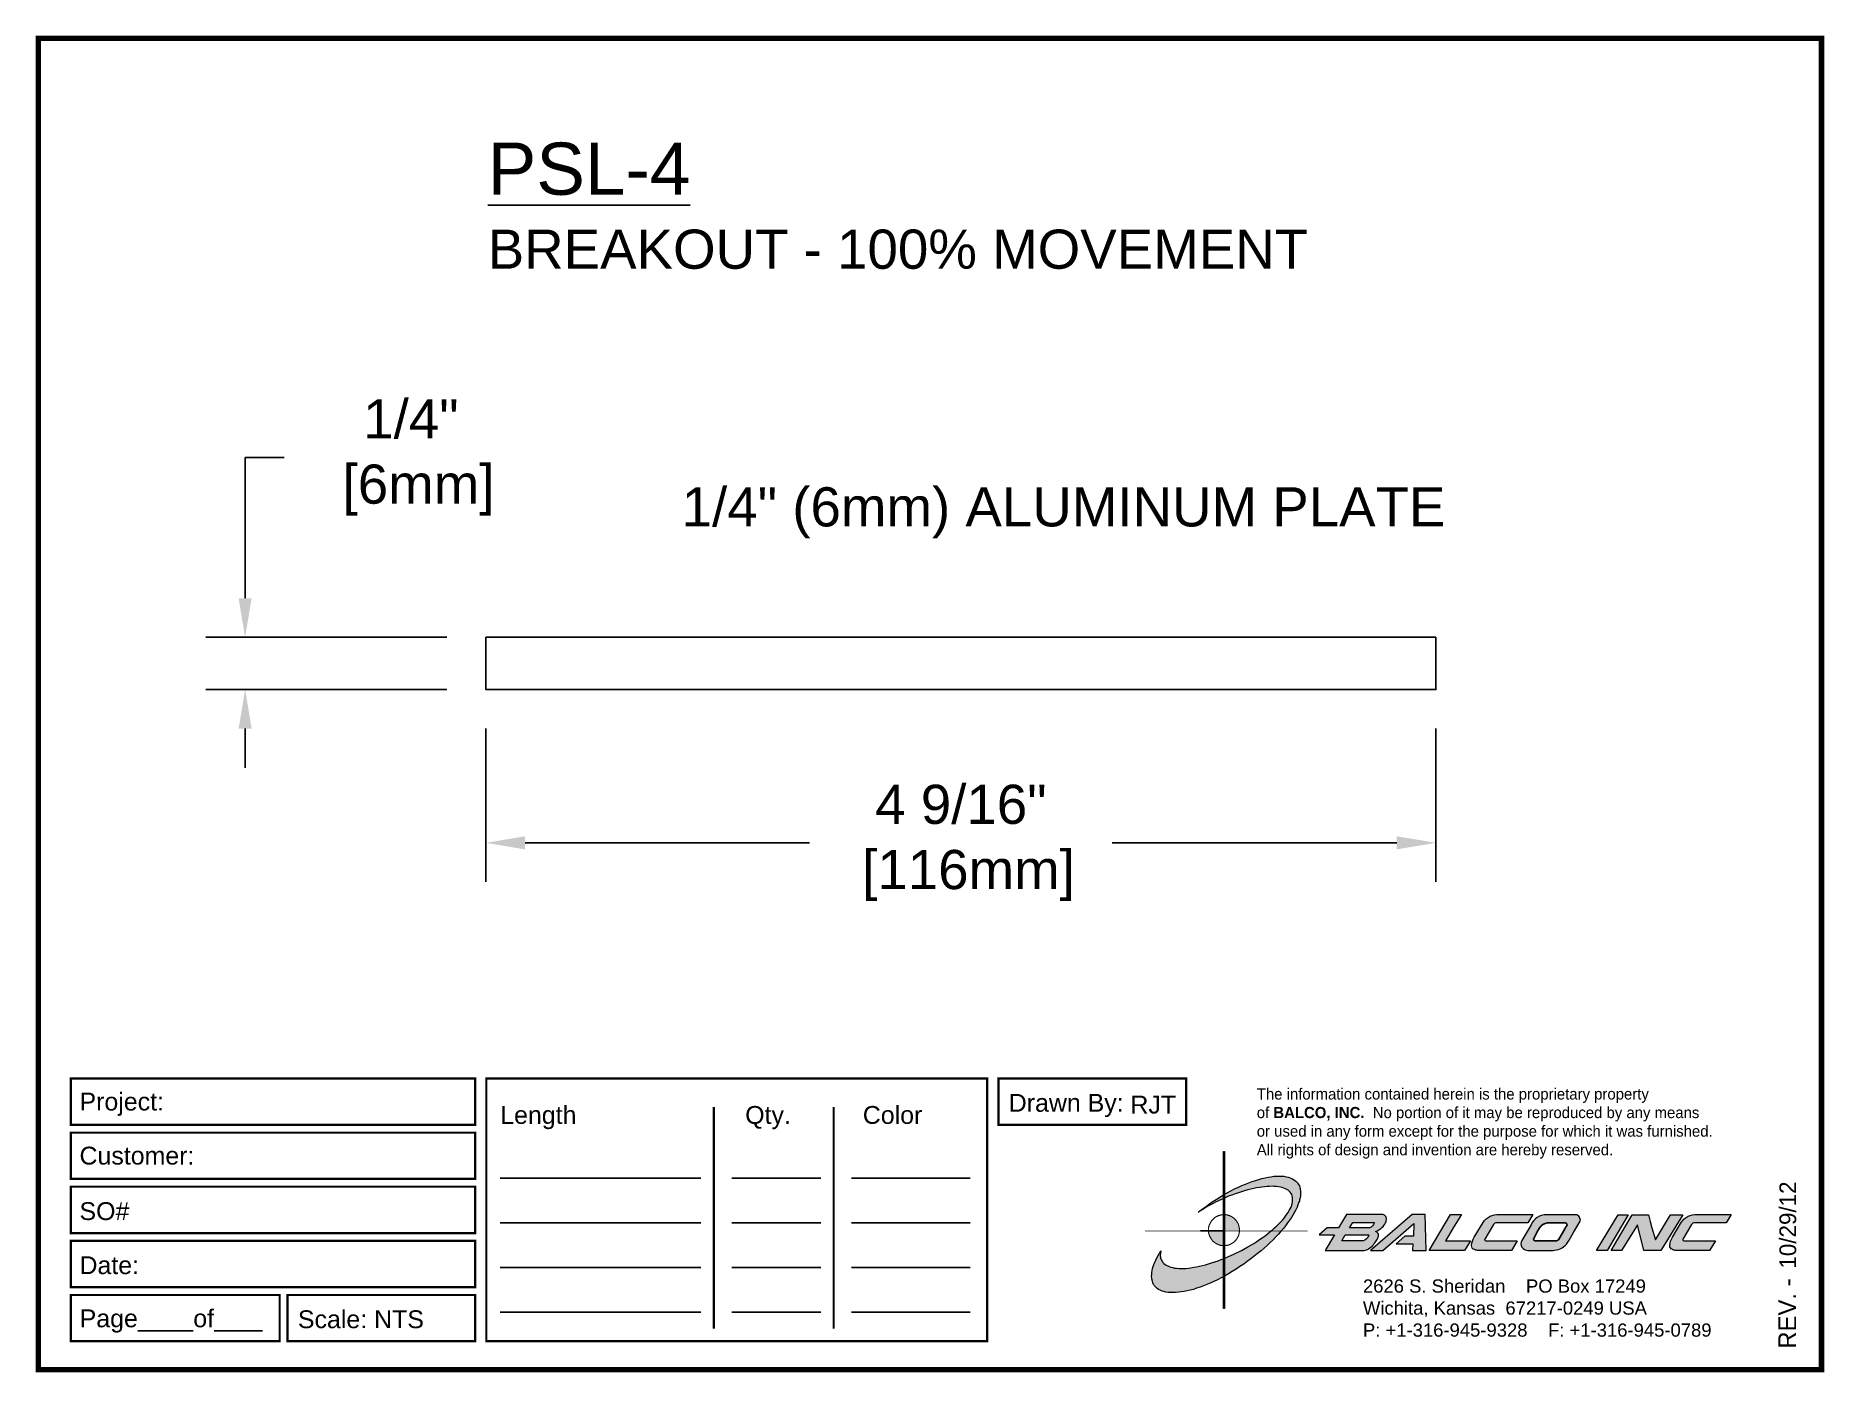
# Paper-space layout 'Breakout' of a CAD drawing. Header units: inches. Extents: x 0 to 10, y 0 to 7.5.
# The model-space entities are those that its viewports show. They can reach past a viewport. Long polylines and large blocks are cut down to what shows.
import ezdxf

# ---------------------------------------------------------------- set-up
doc = ezdxf.new("R2010")
doc.units = ezdxf.units.IN
doc.header["$MEASUREMENT"] = 0
for name, color, linetype in [('Border', 7, 'Continuous'), ('DIMENSIONS', 3, 'Continuous'), ('METALS', 7, 'Continuous'), ('TEXT', 2, 'Continuous')]:
    doc.layers.add(name, color=color, linetype=linetype)
doc.styles.add('ARIAL', font='arial.ttf')
doc.styles.add('Copyright', font='ERASDEMI.TTF')
doc.dimstyles.new('Arial', dxfattribs={"dimtxt": 0.1875, "dimasz": 0.1875, "dimexe": 0.1875, "dimexo": 0.1875, "dimgap": 0.1875, "dimtad": 0, "dimtih": 1, "dimtoh": 1, "dimdec": 4, "dimzin": 3, "dimdsep": 46, "dimlunit": 4, "dimtxsty": 'ARIAL', "dimcen": 0.125, "dimadec": 0, "dimazin": 0, "dimtfac": 1, "dimtdec": 4, "dimtofl": 0, "dimtmove": 0, "dimatfit": 3, "dimfxl": 0, "dimfrac": 2, "dimtolj": 1, "dimtzin": 0, "dimarcsym": 0})

# ---------------------------------------------------------------- blocks, each defined once
blk = doc.blocks.new('ACADlogo')
h = blk.add_hatch(color=256)
h.paths.add_polyline_path([(-3.346, 1.223), (-3.351, 1.223), (-3.351, 0.979), (-3.346, 0.982)])
h.paths.add_polyline_path([(-3.346, 0.961), (-3.351, 0.959), (-3.351, 0.868), (-3.346, 0.868)])
h.paths.add_polyline_path([(-3.346, 0.777), (-3.351, 0.777), (-3.351, 0.699), (-3.351, 0.695), (-3.35, 0.695), (-3.346, 0.695)])
h.paths.add_polyline_path([(-3.346, 0.864), (-3.346, 0.868), (-3.35, 0.868), (-3.351, 0.868), (-3.351, 0.777), (-3.346, 0.777), (-3.346, 0.778), (-3.348, 0.778)])
h.paths.add_polyline_path([(-3.346, 0.524), (-3.351, 0.521), (-3.351, 0.342), (-3.346, 0.342)])
h.paths.add_polyline_path([(-3.346, 0.695), (-3.351, 0.695), (-3.351, 0.621), (-3.346, 0.623)])
h.paths.add_polyline_path([(-3.346, 0.623), (-3.351, 0.621), (-3.351, 0.521), (-3.346, 0.524)])
h.paths.add_polyline_path([(-3.346, 0.982), (-3.351, 0.979), (-3.351, 0.959), (-3.346, 0.961)])
h = blk.add_hatch(color=175)
h.paths.add_polyline_path([(-3.518, 0.573), (-3.534, 0.571), (-3.548, 0.569), (-3.562, 0.567), (-3.576, 0.567), (-3.589, 0.566), (-3.602, 0.567), (-3.614, 0.568), (-3.625, 0.569), (-3.636, 0.572), (-3.646, 0.574), (-3.656, 0.577), (-3.664, 0.581), (-3.673, 0.585), (-3.679, 0.589), (-3.685, 0.595), (-3.688, 0.598), (-3.691, 0.6), (-3.695, 0.607), (-3.699, 0.614), (-3.703, 0.621), (-3.704, 0.626), (-3.705, 0.631), (-3.706, 0.637), (-3.706, 0.642), (-3.705, 0.648), (-3.705, 0.653), (-3.703, 0.659), (-3.702, 0.665), (-3.71, 0.652), (-3.717, 0.639), (-3.725, 0.626), (-3.731, 0.613), (-3.737, 0.601), (-3.741, 0.589), (-3.746, 0.577), (-3.749, 0.566), (-3.751, 0.555), (-3.753, 0.544), (-3.754, 0.538), (-3.754, 0.533), (-3.755, 0.523), (-3.754, 0.513), (-3.753, 0.508), (-3.752, 0.503), (-3.75, 0.494), (-3.748, 0.486), (-3.743, 0.477), (-3.74, 0.473), (-3.738, 0.469), (-3.734, 0.465), (-3.73, 0.461), (-3.723, 0.455), (-3.715, 0.449), (-3.706, 0.445), (-3.695, 0.44), (-3.685, 0.437), (-3.674, 0.434), (-3.661, 0.432), (-3.648, 0.431), (-3.634, 0.431), (-3.62, 0.431), (-3.604, 0.433), (-3.588, 0.435), (-3.572, 0.438), (-3.556, 0.441), (-3.538, 0.445), (-3.52, 0.449), (-3.503, 0.456), (-3.483, 0.461), (-3.464, 0.469), (-3.445, 0.477), (-3.426, 0.485), (-3.406, 0.494), (-3.385, 0.503), (-3.364, 0.514), (-3.351, 0.521), (-3.351, 0.621), (-3.364, 0.616), (-3.382, 0.609), (-3.4, 0.603), (-3.418, 0.598), (-3.436, 0.592), (-3.453, 0.587), (-3.47, 0.583), (-3.486, 0.579), (-3.503, 0.576)])
h.paths.add_polyline_path([(-3.215, 0.687), (-3.251, 0.667), (-3.289, 0.649), (-3.327, 0.631), (-3.345, 0.623), (-3.346, 0.623), (-3.346, 0.524), (-3.343, 0.525), (-3.323, 0.537), (-3.302, 0.549), (-3.28, 0.563), (-3.259, 0.577), (-3.238, 0.59), (-3.218, 0.605), (-3.198, 0.62), (-3.179, 0.635), (-3.16, 0.65), (-3.141, 0.665), (-3.123, 0.681), (-3.106, 0.696), (-3.089, 0.712), (-3.074, 0.727), (-3.058, 0.743), (-3.043, 0.759), (-3.03, 0.775), (-3.028, 0.777), (-3.085, 0.777), (-3.091, 0.772), (-3.105, 0.761), (-3.118, 0.75), (-3.134, 0.739), (-3.149, 0.729), (-3.165, 0.718), (-3.182, 0.707), (-3.198, 0.697)])
h.paths.add_polyline_path([(-2.921, 1.009), (-2.922, 1.015), (-2.924, 1.02), (-2.926, 1.029), (-2.931, 1.038), (-2.934, 1.043), (-2.936, 1.047), (-2.94, 1.05), (-2.943, 1.054), (-2.951, 1.06), (-2.959, 1.066), (-2.968, 1.071), (-2.978, 1.075), (-2.989, 1.079), (-3, 1.081), (-3.013, 1.083), (-3.026, 1.084), (-3.04, 1.084), (-3.054, 1.084), (-3.07, 1.083), (-3.085, 1.081), (-3.102, 1.079), (-3.118, 1.075), (-3.136, 1.07), (-3.153, 1.066), (-3.171, 1.06), (-3.191, 1.054), (-3.21, 1.047), (-3.229, 1.039), (-3.248, 1.031), (-3.268, 1.022), (-3.289, 1.012), (-3.31, 1.002), (-3.33, 0.991), (-3.346, 0.982), (-3.346, 0.961), (-3.342, 0.962), (-3.323, 0.971), (-3.305, 0.978), (-3.287, 0.984), (-3.268, 0.991), (-3.251, 0.996), (-3.234, 1.002), (-3.216, 1.007), (-3.199, 1.011), (-3.182, 1.015), (-3.167, 1.018), (-3.15, 1.021), (-3.136, 1.023), (-3.121, 1.025), (-3.107, 1.026), (-3.093, 1.026), (-3.079, 1.027), (-3.067, 1.026), (-3.054, 1.026), (-3.043, 1.025), (-3.032, 1.022), (-3.022, 1.02), (-3.013, 1.016), (-3.004, 1.013), (-2.997, 1.009), (-2.989, 1.005), (-2.983, 0.999), (-2.98, 0.996), (-2.978, 0.994), (-2.973, 0.987), (-2.969, 0.981), (-2.967, 0.973), (-2.965, 0.965), (-2.964, 0.957), (-2.964, 0.949), (-2.964, 0.944), (-2.965, 0.94), (-2.967, 0.93), (-2.969, 0.921), (-2.973, 0.911), (-2.978, 0.901), (-2.983, 0.891), (-2.989, 0.881), (-2.996, 0.871), (-3.004, 0.86), (-3.012, 0.849), (-3.021, 0.838), (-3.032, 0.827), (-3.042, 0.816), (-3.053, 0.805), (-3.065, 0.794), (-3.077, 0.783), (-3.085, 0.777), (-3.028, 0.777), (-3.016, 0.791), (-3.004, 0.806), (-2.992, 0.822), (-2.981, 0.837), (-2.971, 0.852), (-2.962, 0.866), (-2.954, 0.882), (-2.946, 0.896), (-2.939, 0.91), (-2.934, 0.924), (-2.929, 0.938), (-2.926, 0.944), (-2.925, 0.951), (-2.922, 0.963), (-2.92, 0.975), (-2.92, 0.982), (-2.919, 0.987), (-2.92, 0.999), (-2.92, 1.005)])
h.paths.add_polyline_path([(-3.372, 0.966), (-3.393, 0.953), (-3.415, 0.94), (-3.435, 0.925), (-3.455, 0.911), (-3.475, 0.897), (-3.494, 0.882), (-3.468, 0.898), (-3.439, 0.915), (-3.41, 0.93), (-3.396, 0.938), (-3.38, 0.945), (-3.351, 0.959), (-3.351, 0.979)])
h = blk.add_hatch(color=256)
h.paths.add_polyline_path([(-3.268, 0.814), (-3.27, 0.819), (-3.273, 0.824), (-3.276, 0.828), (-3.279, 0.833), (-3.282, 0.837), (-3.286, 0.841), (-3.29, 0.845), (-3.294, 0.849), (-3.298, 0.852), (-3.303, 0.855), (-3.308, 0.858), (-3.313, 0.86), (-3.318, 0.863), (-3.323, 0.864), (-3.328, 0.866), (-3.334, 0.867), (-3.339, 0.868), (-3.345, 0.868), (-3.346, 0.868), (-3.346, 0.777), (-3.335, 0.777), (-3.262, 0.777), (-3.262, 0.781), (-3.262, 0.787), (-3.263, 0.792), (-3.264, 0.798), (-3.265, 0.803), (-3.266, 0.808)])
h.paths.add_polyline_path([(-3.351, 0.777), (-3.436, 0.777), (-3.435, 0.773), (-3.435, 0.768), (-3.434, 0.762), (-3.432, 0.757), (-3.431, 0.752), (-3.428, 0.747), (-3.426, 0.742), (-3.423, 0.737), (-3.42, 0.732), (-3.417, 0.728), (-3.414, 0.723), (-3.41, 0.719), (-3.406, 0.716), (-3.401, 0.712), (-3.397, 0.709), (-3.392, 0.706), (-3.387, 0.704), (-3.382, 0.701), (-3.377, 0.699), (-3.372, 0.698), (-3.367, 0.696), (-3.361, 0.695), (-3.356, 0.695), (-3.351, 0.695)])
h.paths.add_polyline_path([(-3.346, 0.868), (-3.35, 0.868), (-3.351, 0.868), (-3.351, 0.777), (-3.346, 0.777)])
h = blk.add_hatch(color=256)
h.paths.add_polyline_path([(-2.438, 0.844, 0.412988), (-2.461, 0.869), (-2.663, 0.869), (-2.707, 0.794), (-2.771, 0.794), (-2.815, 0.755), (-2.73, 0.755), (-2.781, 0.668), (-2.563, 0.668, 0.107996), (-2.538, 0.677, 0.108939), (-2.494, 0.724, 0.080345), (-2.483, 0.745, 0.419497), (-2.499, 0.773, 0.149928), (-2.447, 0.815, 0.134283)])
h.paths.add_polyline_path([(-2.507, 0.821, -0.209012), (-2.532, 0.794), (-2.538, 0.794), (-2.646, 0.794), (-2.627, 0.825), (-2.51, 0.825, -0.56619)], flags=16)
h.paths.add_polyline_path([(-2.538, 0.75, -0.241309), (-2.569, 0.722), (-2.688, 0.722), (-2.669, 0.755), (-2.541, 0.755, -0.56619)], flags=16)
for points in [[(-2.285, 0.819), (-2.287, 0.748), (-2.335, 0.748), (-2.383, 0.705), (-2.29, 0.705), (-2.292, 0.668), (-2.215, 0.668), (-2.221, 0.869), (-2.295, 0.869), (-2.527, 0.668), (-2.458, 0.668)], [(-2.018, 0.869), (-2.079, 0.869), (-2.198, 0.668), (-2, 0.668), (-1.968, 0.722), (-2.107, 0.722), (-2.085, 0.759), (-2.064, 0.794)], [(-1.617, 0.869), (-1.807, 0.869, 0.270182), (-1.896, 0.825), (-1.946, 0.742, 0.109019), (-1.961, 0.695, 0.340665), (-1.945, 0.672, 0.129907), (-1.923, 0.668), (-1.738, 0.668), (-1.706, 0.722), (-1.878, 0.722), (-1.882, 0.722, -0.601242), (-1.887, 0.731), (-1.838, 0.813, -0.253048), (-1.821, 0.823), (-1.645, 0.823)], [(-1.083, 0.867), (-1.14, 0.867), (-1.261, 0.667), (-1.26, 0.667), (-1.202, 0.667)], [(-0.96, 0.83), (-0.969, 0.867), (-1.061, 0.867), (-1.179, 0.667), (-1.12, 0.667), (-1.031, 0.812), (-0.995, 0.667), (-0.9, 0.667), (-0.778, 0.867), (-0.846, 0.867), (-0.931, 0.727), (-0.951, 0.795)], [(-0.507, 0.869), (-0.697, 0.869, 0.270182), (-0.786, 0.825), (-0.836, 0.742, 0.109019), (-0.85, 0.695, 0.340665), (-0.835, 0.672, 0.129907), (-0.812, 0.668), (-0.628, 0.668), (-0.595, 0.722), (-0.768, 0.722), (-0.772, 0.722, -0.601242), (-0.777, 0.731), (-0.728, 0.813, -0.253048), (-0.71, 0.823), (-0.534, 0.823)], [(-3.346, 0.623), (-3.351, 0.621), (-3.351, 0.521), (-3.346, 0.524)]]:
    blk.add_hatch(color=256).paths.add_polyline_path(points)
h = blk.add_hatch(color=256)
h.paths.add_polyline_path([(-1.377, 0.868), (-1.383, 0.868), (-1.383, 0.868), (-1.44, 0.868), (-1.492, 0.868), (-1.541, 0.868, 0.297712), (-1.628, 0.811), (-1.68, 0.723, 0.585116), (-1.646, 0.668), (-1.506, 0.668, 0.210586), (-1.429, 0.703), (-1.415, 0.726), (-1.389, 0.769), (-1.352, 0.831, 0.4352)])
h.paths.add_polyline_path([(-1.437, 0.823, -0.603783), (-1.428, 0.805), (-1.431, 0.801), (-1.434, 0.796), (-1.438, 0.789), (-1.474, 0.728, -0.229001), (-1.489, 0.722), (-1.494, 0.722), (-1.501, 0.722), (-1.597, 0.722), (-1.604, 0.722, -0.492401), (-1.613, 0.734), (-1.601, 0.757), (-1.591, 0.775), (-1.582, 0.791, -0.238368), (-1.535, 0.823)], flags=16)
for q in [(-3.48, 0.777), (-3.351, 0.642)]:
    blk.add_line((-3.351, 0.777), q)
at = {"color": 7, "lineweight": 0}
for points in [[(-3.351, 1.223), (-3.346, 1.223), (-3.346, 0.342), (-3.351, 0.342), (-3.351, 1.223)], [(-2.292, 0.668), (-2.215, 0.668), (-2.221, 0.869), (-2.295, 0.869), (-2.527, 0.668), (-2.458, 0.668), (-2.285, 0.819), (-2.287, 0.748), (-2.286, 0.748), (-2.335, 0.748), (-2.383, 0.705), (-2.29, 0.705), (-2.292, 0.668), (-2.292, 0.668)], [(-2.198, 0.668), (-2.079, 0.869), (-2.018, 0.869), (-2.064, 0.794), (-2.085, 0.759), (-2.107, 0.722), (-1.968, 0.722), (-2, 0.668), (-2.198, 0.668), (-2.198, 0.668)], [(-1.383, 0.868), (-1.383, 0.868)], [(-1.261, 0.667), (-1.14, 0.867), (-1.083, 0.867), (-1.202, 0.667), (-1.26, 0.667), (-1.261, 0.667), (-1.261, 0.667)], [(-0.9, 0.667), (-0.995, 0.667), (-1.031, 0.812), (-1.12, 0.667), (-1.179, 0.667), (-1.061, 0.867), (-0.969, 0.867), (-0.96, 0.83), (-0.951, 0.795), (-0.931, 0.727), (-0.846, 0.867), (-0.778, 0.867), (-0.9, 0.667), (-0.9, 0.667)]]:
    blk.add_lwpolyline(points, dxfattribs=at)
at = {"color": 175, "lineweight": 0}
blk.add_lwpolyline([(-2.926, 1.029), (-2.924, 1.02), (-2.922, 1.015), (-2.921, 1.009), (-2.92, 1.005), (-2.92, 0.999), (-2.919, 0.987), (-2.92, 0.982), (-2.92, 0.975), (-2.922, 0.963), (-2.925, 0.951), (-2.926, 0.944), (-2.929, 0.938), (-2.934, 0.924), (-2.939, 0.91), (-2.946, 0.896), (-2.954, 0.882), (-2.962, 0.866), (-2.971, 0.852), (-2.981, 0.837), (-2.992, 0.822), (-3.004, 0.806), (-3.016, 0.791), (-3.03, 0.775), (-3.043, 0.759), (-3.058, 0.743), (-3.074, 0.727), (-3.089, 0.712), (-3.106, 0.696), (-3.123, 0.681), (-3.141, 0.665), (-3.16, 0.65), (-3.179, 0.635), (-3.198, 0.62), (-3.218, 0.605), (-3.238, 0.59), (-3.259, 0.577), (-3.28, 0.563), (-3.302, 0.549), (-3.323, 0.537), (-3.343, 0.525), (-3.364, 0.514), (-3.385, 0.503), (-3.406, 0.494), (-3.426, 0.485), (-3.445, 0.477), (-3.464, 0.469), (-3.483, 0.461), (-3.503, 0.456), (-3.52, 0.449), (-3.538, 0.445), (-3.556, 0.441), (-3.572, 0.438), (-3.588, 0.435), (-3.604, 0.433), (-3.62, 0.431), (-3.634, 0.431), (-3.648, 0.431), (-3.661, 0.432), (-3.674, 0.434), (-3.685, 0.437), (-3.695, 0.44), (-3.706, 0.445), (-3.715, 0.449), (-3.723, 0.455), (-3.73, 0.461), (-3.734, 0.465), (-3.738, 0.469), (-3.74, 0.473), (-3.743, 0.477), (-3.748, 0.486), (-3.75, 0.494), (-3.752, 0.503), (-3.753, 0.508), (-3.754, 0.513), (-3.755, 0.523), (-3.754, 0.533), (-3.754, 0.538), (-3.753, 0.544), (-3.751, 0.555), (-3.749, 0.566), (-3.746, 0.577), (-3.741, 0.589), (-3.737, 0.601), (-3.731, 0.613), (-3.725, 0.626), (-3.717, 0.639), (-3.71, 0.652), (-3.702, 0.665), (-3.703, 0.659), (-3.705, 0.653), (-3.705, 0.648), (-3.706, 0.642), (-3.706, 0.637), (-3.705, 0.631), (-3.704, 0.626), (-3.703, 0.621), (-3.699, 0.614), (-3.695, 0.607), (-3.691, 0.6), (-3.688, 0.598), (-3.685, 0.595), (-3.679, 0.589), (-3.673, 0.585), (-3.664, 0.581), (-3.656, 0.577), (-3.646, 0.574), (-3.636, 0.572), (-3.625, 0.569), (-3.614, 0.568), (-3.602, 0.567), (-3.589, 0.566), (-3.576, 0.567), (-3.562, 0.567), (-3.548, 0.569), (-3.534, 0.571), (-3.518, 0.573), (-3.503, 0.576), (-3.486, 0.579), (-3.47, 0.583), (-3.453, 0.587), (-3.436, 0.592), (-3.418, 0.598), (-3.4, 0.603), (-3.382, 0.609), (-3.364, 0.616), (-3.345, 0.623), (-3.327, 0.631), (-3.289, 0.649), (-3.251, 0.667), (-3.215, 0.687), (-3.198, 0.697), (-3.182, 0.707), (-3.165, 0.718), (-3.149, 0.729), (-3.134, 0.739), (-3.118, 0.75), (-3.105, 0.761), (-3.091, 0.772), (-3.077, 0.783), (-3.065, 0.794), (-3.053, 0.805), (-3.042, 0.816), (-3.032, 0.827), (-3.021, 0.838), (-3.012, 0.849), (-3.004, 0.86), (-2.996, 0.871), (-2.989, 0.881), (-2.983, 0.891), (-2.978, 0.901), (-2.973, 0.911), (-2.969, 0.921), (-2.967, 0.93), (-2.965, 0.94), (-2.964, 0.944), (-2.964, 0.949), (-2.964, 0.957), (-2.965, 0.965), (-2.967, 0.973), (-2.969, 0.981), (-2.973, 0.987), (-2.978, 0.994), (-2.98, 0.996), (-2.983, 0.999), (-2.989, 1.005), (-2.997, 1.009), (-3.004, 1.013), (-3.013, 1.016), (-3.022, 1.02), (-3.032, 1.022), (-3.043, 1.025), (-3.054, 1.026), (-3.067, 1.026), (-3.079, 1.027), (-3.093, 1.026), (-3.107, 1.026), (-3.121, 1.025), (-3.136, 1.023), (-3.15, 1.021), (-3.167, 1.018), (-3.182, 1.015), (-3.199, 1.011), (-3.216, 1.007), (-3.234, 1.002), (-3.251, 0.996), (-3.268, 0.991), (-3.287, 0.984), (-3.305, 0.978), (-3.323, 0.971), (-3.342, 0.962), (-3.38, 0.945), (-3.396, 0.938), (-3.41, 0.93), (-3.439, 0.915), (-3.468, 0.898), (-3.494, 0.882), (-3.475, 0.897), (-3.455, 0.911), (-3.435, 0.925), (-3.415, 0.94), (-3.393, 0.953), (-3.372, 0.966), (-3.351, 0.979), (-3.33, 0.991), (-3.31, 1.002), (-3.289, 1.012), (-3.268, 1.022), (-3.248, 1.031), (-3.229, 1.039), (-3.21, 1.047), (-3.191, 1.054), (-3.171, 1.06), (-3.153, 1.066), (-3.136, 1.07), (-3.118, 1.075), (-3.102, 1.079), (-3.085, 1.081), (-3.07, 1.083), (-3.054, 1.084), (-3.04, 1.084), (-3.026, 1.084), (-3.013, 1.083), (-3, 1.081), (-2.989, 1.079), (-2.978, 1.075), (-2.968, 1.071), (-2.959, 1.066), (-2.951, 1.06), (-2.943, 1.054), (-2.94, 1.05), (-2.936, 1.047), (-2.934, 1.043), (-2.931, 1.038), (-2.926, 1.029), (-2.926, 1.029)], dxfattribs=at)
at = {"color": 7, "lineweight": 0, "const_width": 0.0064}
blk.add_lwpolyline([(-3.262, 0.781), (-3.262, 0.787), (-3.263, 0.792), (-3.264, 0.798), (-3.265, 0.803), (-3.266, 0.808), (-3.268, 0.814), (-3.27, 0.819), (-3.273, 0.824), (-3.276, 0.828), (-3.279, 0.833), (-3.282, 0.837), (-3.286, 0.841), (-3.29, 0.845), (-3.294, 0.849), (-3.298, 0.852), (-3.303, 0.855), (-3.308, 0.858), (-3.313, 0.86), (-3.318, 0.863), (-3.323, 0.864), (-3.328, 0.866), (-3.334, 0.867), (-3.339, 0.868), (-3.345, 0.868), (-3.35, 0.868), (-3.356, 0.868), (-3.361, 0.867), (-3.367, 0.866), (-3.372, 0.865), (-3.377, 0.863), (-3.382, 0.862), (-3.387, 0.859), (-3.392, 0.857), (-3.397, 0.854), (-3.401, 0.851), (-3.406, 0.847), (-3.41, 0.843), (-3.414, 0.839), (-3.417, 0.835), (-3.42, 0.831), (-3.423, 0.826), (-3.426, 0.821), (-3.428, 0.816), (-3.431, 0.811), (-3.432, 0.806), (-3.434, 0.801), (-3.435, 0.795), (-3.435, 0.79), (-3.436, 0.784), (-3.436, 0.779), (-3.435, 0.773), (-3.435, 0.768), (-3.434, 0.762), (-3.432, 0.757), (-3.431, 0.752), (-3.428, 0.747), (-3.426, 0.742), (-3.423, 0.737), (-3.42, 0.732), (-3.417, 0.728), (-3.414, 0.723), (-3.41, 0.719), (-3.406, 0.716), (-3.401, 0.712), (-3.397, 0.709), (-3.392, 0.706), (-3.387, 0.704), (-3.382, 0.701), (-3.377, 0.699), (-3.372, 0.698), (-3.367, 0.696), (-3.361, 0.695), (-3.356, 0.695), (-3.35, 0.695), (-3.345, 0.695), (-3.339, 0.695), (-3.334, 0.696), (-3.328, 0.697), (-3.323, 0.698), (-3.318, 0.7), (-3.313, 0.702), (-3.308, 0.705), (-3.303, 0.708), (-3.298, 0.711), (-3.294, 0.714), (-3.29, 0.718), (-3.286, 0.721), (-3.282, 0.726), (-3.279, 0.73), (-3.276, 0.734), (-3.273, 0.739), (-3.27, 0.744), (-3.268, 0.749), (-3.266, 0.754), (-3.265, 0.76), (-3.264, 0.765), (-3.263, 0.77), (-3.262, 0.776), (-3.262, 0.781)], dxfattribs=at)
at = {"color": 7, "lineweight": 0}
for points in [[(-2.447, 0.815, 0.130368), (-2.438, 0.843, 0.448367), (-2.463, 0.869), (-2.663, 0.869), (-2.707, 0.794), (-2.771, 0.794), (-2.815, 0.755), (-2.73, 0.755), (-2.781, 0.668), (-2.563, 0.668, 0.107996), (-2.538, 0.677, 0.108939), (-2.494, 0.724, 0.077395), (-2.484, 0.744, 0.430878), (-2.499, 0.773, 0.149928)], [(-2.507, 0.821, -0.209012), (-2.532, 0.794), (-2.538, 0.794), (-2.646, 0.794), (-2.627, 0.825), (-2.512, 0.825), (-2.509, 0.825, -0.531288)], [(-1.838, 0.813), (-1.887, 0.731, 0.587385), (-1.882, 0.722), (-1.878, 0.722), (-1.706, 0.722), (-1.738, 0.668), (-1.923, 0.668, -0.129907), (-1.945, 0.672, -0.349839), (-1.961, 0.696, -0.107341), (-1.946, 0.742), (-1.896, 0.825, -0.270182), (-1.807, 0.869), (-1.617, 0.869), (-1.645, 0.823), (-1.821, 0.823, 0.252436)], [(-1.68, 0.723, 0.585116), (-1.646, 0.668), (-1.506, 0.668, 0.210586), (-1.429, 0.703), (-1.415, 0.726), (-1.389, 0.769), (-1.352, 0.831, 0.4352), (-1.377, 0.868), (-1.383, 0.868), (-1.383, 0.868), (-1.44, 0.868), (-1.492, 0.868), (-1.541, 0.868, 0.297712), (-1.628, 0.811)], [(-0.728, 0.813), (-0.777, 0.731, 0.587385), (-0.772, 0.722), (-0.768, 0.722), (-0.595, 0.722), (-0.628, 0.668), (-0.812, 0.668, -0.129907), (-0.835, 0.672, -0.349839), (-0.85, 0.696, -0.107341), (-0.836, 0.742), (-0.786, 0.825, -0.270182), (-0.697, 0.869), (-0.507, 0.869), (-0.534, 0.823), (-0.71, 0.823, 0.252436)], [(-2.569, 0.722), (-2.688, 0.722), (-2.669, 0.755), (-2.543, 0.755), (-2.54, 0.755, -0.531288), (-2.538, 0.75, -0.241309)]]:
    blk.add_lwpolyline(points, format="xyb", close=True, dxfattribs=at)
blk.add_lwpolyline([(-1.437, 0.823), (-1.535, 0.823, 0.238368), (-1.582, 0.791), (-1.591, 0.775), (-1.601, 0.757), (-1.613, 0.734, 0.490298), (-1.604, 0.722), (-1.597, 0.722), (-1.501, 0.722), (-1.494, 0.722), (-1.489, 0.722, 0.229001), (-1.474, 0.728), (-1.438, 0.789), (-1.434, 0.796), (-1.431, 0.801), (-1.428, 0.805, 0.603783)], format="xyb", close=True)
blk.add_lwpolyline([(-2.879, 0.777, 0.00455, 0.00455, 0), (-3.791, 0.777, 0.00183, 0.00183, 0), (-3.791, 0.777, 0.00183, 0.00183, 0)], format="xyseb", dxfattribs=at)
blk = doc.blocks.new('Quantity Data')
at = {"layer": 'Border', "color": 253}
for p, q in [((2.755, 1.254), (3.881, 1.254)), ((4.054, 1.254), (4.553, 1.254)), ((4.725, 1.254), (5.389, 1.254)), ((2.755, 1.004), (3.881, 1.004)), ((4.054, 1.004), (4.553, 1.004)), ((4.725, 1.004), (5.389, 1.004)), ((2.755, 0.754), (3.881, 0.754)), ((4.054, 0.754), (4.553, 0.754)), ((4.725, 0.754), (5.389, 0.754)), ((2.755, 0.504), (3.881, 0.504)), ((4.054, 0.504), (4.553, 0.504)), ((4.725, 0.504), (5.389, 0.504))]:
    blk.add_line(p, q, dxfattribs=at)
at = {"layer": 'Border', "const_width": 0.0125}
blk.add_lwpolyline([(5.485, 0.341), (2.678, 0.341), (2.678, 1.813), (5.485, 1.813)], close=True, dxfattribs=at)
for points in [[(3.953, 1.653), (3.953, 0.412)], [(4.625, 1.653), (4.625, 0.412)]]:
    blk.add_lwpolyline(points, dxfattribs=at)
at = {"layer": 'Border', "style": 'ARIAL'}
for s, p in [('Length', (2.756, 1.559)), ('Qty.', (4.129, 1.559)), ('Color', (4.788, 1.559))]:
    blk.add_text(s, height=0.1, dxfattribs=at).set_placement(p)
blk = doc.blocks.new('Drawn By')
at = {"layer": 'Border', "const_width": 0.0125}
blk.add_lwpolyline([(5.38, 1.813), (6.432, 1.813), (6.432, 1.554), (5.38, 1.554)], close=True, dxfattribs=at)
at = {"layer": 'Border', "style": 'ARIAL'}
blk.add_text('Drawn By: ', height=0.1, dxfattribs=at).set_placement((5.438, 1.627))
blk.add_attdef('XXX', (6.12, 1.617), '', height=0.1, dxfattribs=at)
blk = doc.blocks.new('Project Info')
at = {"layer": 'Border', "const_width": 0.0125}
for points in [[(0.182, 1.813), (2.448, 1.813), (2.448, 1.554), (0.182, 1.554)], [(0.182, 1.51), (2.448, 1.51), (2.448, 1.251), (0.182, 1.251)], [(0.182, 1.207), (2.448, 1.207), (2.448, 0.947), (0.182, 0.947)], [(0.182, 0.904), (2.448, 0.904), (2.448, 0.644), (0.182, 0.644)], [(0.182, 0.6), (1.352, 0.6), (1.352, 0.341), (0.182, 0.341)], [(1.396, 0.6), (2.448, 0.6), (2.448, 0.341), (1.396, 0.341)]]:
    blk.add_lwpolyline(points, close=True, dxfattribs=at)
at = {"layer": 'Border', "style": 'ARIAL'}
for s, p in [('Project:', (0.23, 1.634)), ('Customer:', (0.23, 1.331)), ('SO#', (0.23, 1.02)), ('Date:', (0.23, 0.717)), ('Page%%u        %%uof%%u       ', (0.231, 0.419)), ('Scale: NTS', (1.454, 0.414))]:
    blk.add_text(s, height=0.1, dxfattribs=at).set_placement(p)
blk = doc.blocks.new('REV')
at = {"style": 'Copyright'}
blk.add_text('REV. -', height=0.1, rotation=90, dxfattribs=at).set_placement((-0.142, 0.117))
at = {"style": 'Copyright', "flags": 4}
blk.add_attdef('REVISIONDATE', (-0.142, 0.566), '', height=0.0938, rotation=90, dxfattribs=at)
blk = doc.blocks.new('*D18')
at = {"layer": 'Defpoints', "color": 0}
for p in [(27.9437, 5.4669), (29.0967, 5.4669), (29.0967, 5.2169)]:
    blk.add_point(p, dxfattribs=at)
at = {"layer": 'DIMENSIONS', "color": 0, "lineweight": -2}
for p, q in [((27.9437, 5.6544), (27.9437, 6.3287)), ((27.9437, 6.3287), (28.1312, 6.3287)), ((28.9092, 5.4669), (27.7562, 5.4669)), ((28.9092, 5.2169), (27.7562, 5.2169)), ((27.9437, 5.0294), (27.9437, 4.8419))]:
    blk.add_line(p, q, dxfattribs=at)
at = {"layer": 'DIMENSIONS', "color": 0}
for points in [[(27.9125, 5.6544), (27.975, 5.6544), (27.9437, 5.4669)], [(27.9125, 5.0294), (27.975, 5.0294), (27.9437, 5.2169)]]:
    blk.add_solid(points, dxfattribs=at)
at = {"layer": 'DIMENSIONS', "color": 0, "insert": (28.7379, 6.3287), "char_height": 0.1875, "attachment_point": 5, "style": 'ARIAL'}
blk.add_mtext('\\A1;1/4"\\P [6mm]', dxfattribs=at)
blk = doc.blocks.new('*D19')
at = {"layer": 'Defpoints', "color": 0}
for p in [(29.0967, 5.2169), (33.6472, 5.2169), (33.6472, 4.4825)]:
    blk.add_point(p, dxfattribs=at)
at = {"layer": 'DIMENSIONS', "color": 0, "lineweight": -2}
for p, q in [((29.0967, 5.0294), (29.0967, 4.295)), ((33.6472, 5.0294), (33.6472, 4.295)), ((29.2842, 4.4825), (30.6471, 4.4825)), ((33.4597, 4.4825), (32.0968, 4.4825))]:
    blk.add_line(p, q, dxfattribs=at)
at = {"layer": 'DIMENSIONS', "color": 0}
for points in [[(29.2842, 4.5137), (29.2842, 4.4512), (29.0967, 4.4825)], [(33.4597, 4.5137), (33.4597, 4.4512), (33.6472, 4.4825)]]:
    blk.add_solid(points, dxfattribs=at)
at = {"layer": 'DIMENSIONS', "color": 0, "insert": (31.372, 4.4825), "char_height": 0.1875, "attachment_point": 5, "style": 'ARIAL'}
blk.add_mtext('\\A1;4 9/16"\\P [116mm]', dxfattribs=at)

msp = doc.modelspace()

# ---------------------------------------------------------------- linework, layer by layer
at = {"layer": 'METALS'}
msp.add_lwpolyline([(33.64724, 5.46691), (33.64724, 5.21691), (29.09668, 5.21691), (29.09668, 5.46691)], close=True, dxfattribs=at)

# ---------------------------------------------------------------- texts
at = {"layer": 'TEXT', "insert": (29.10547, 7.8366), "char_height": 0.25, "width": 5.28125, "attachment_point": 1, "style": 'ARIAL'}
msp.add_mtext('{\\LPSL-4\\P\\H0.75x;\\lBREAKOUT - 100% MOVEMENT}', dxfattribs=at)
at = {"layer": 'TEXT', "insert": (30.03451, 6.06354), "char_height": 0.1875, "attachment_point": 4, "style": 'ARIAL'}
msp.add_mtext('1/4" (6mm) ALUMINUM PLATE', dxfattribs=at)

# ---------------------------------------------------------------- dimensions: what is measured, and where the dimension line sits
at = {"layer": 'DIMENSIONS'}
dim = msp.add_linear_dim(base=(27.94372, 5.46691), p1=(29.09668, 5.21691), p2=(29.09668, 5.46691), angle=90, dimstyle='Arial', override={"dimpost": '\\X'}, dxfattribs=at)
dim.commit()
dim.dimension.update_dxf_attribs({"geometry": '*D18', "text_midpoint": (28.73791, 6.32869), "dimtype": 160})
dim = msp.add_linear_dim(base=(33.64724, 4.48248), p1=(29.09668, 5.21691), p2=(33.64724, 5.21691), dimstyle='Arial', override={"dimpost": '\\X'}, dxfattribs=at)
dim.commit()
dim.dimension.update_dxf_attribs({"geometry": '*D19', "text_midpoint": (31.37196, 4.48248), "dimtype": 160})

psp = doc.layouts.new('Breakout')

# ---------------------------------------------------------------- linework, layer by layer
at = {"layer": 'Border', "const_width": 0.03}
psp.add_lwpolyline([(0.015, 7.476), (10.008, 7.476), (10.008, 0.015), (0.015, 0.015)], close=True, dxfattribs=at)

# ---------------------------------------------------------------- block references
for name, p in [('Project Info', (0.015, -0.167)), ('Quantity Data', (-0.153, -0.167))]:
    psp.add_blockref(name, p)
psp.add_blockref('Drawn By', (0.015, -0.167)).add_auto_attribs({'XXX': 'RJT'})
at = {"layer": 'Border'}
psp.add_blockref('ACADlogo', (10.008, 0.015), dxfattribs=at)
at = {"layer": 'TEXT'}
psp.add_blockref('REV', (10.008, 0.015), dxfattribs=at).add_auto_attribs({'REVISIONDATE': '10/29/12'})

# ---------------------------------------------------------------- texts
at = {"insert": (6.843, 1.591), "char_height": 0.0625, "width": 50.295, "attachment_point": 1, "style": 'Copyright'}
psp.add_mtext('The information contained herein is the proprietary property\\Pof {\\fEras Bold ITC|b0|i0|c0|p34;BALCO, INC.}  No portion of it may be reproduced by any means\\Por used in any form except for the purpose for which it was furnished.\\PAll rights of design and invention are hereby reserved.', dxfattribs=at)
at = {"layer": 'Border', "insert": (7.438, 0.52), "char_height": 0.074, "width": 2.3438, "attachment_point": 1, "style": 'ARIAL'}
psp.add_mtext('2626 S. Sheridan    PO Box 17249\\PWichita, Kansas  67217-0249 USA \\PP: +1-316-945-9328    F: +1-316-945-0789', dxfattribs=at)

# ---------------------------------------------------------------- viewports
at = {"layer": 'Border'}
psp.add_viewport(center=(5.012, 3.745), size=(9.993, 7.46055), view_center_point=(31.22425, 5.14725), view_height=6.3757796, dxfattribs=at)

doc.saveas('drawing.dxf')
